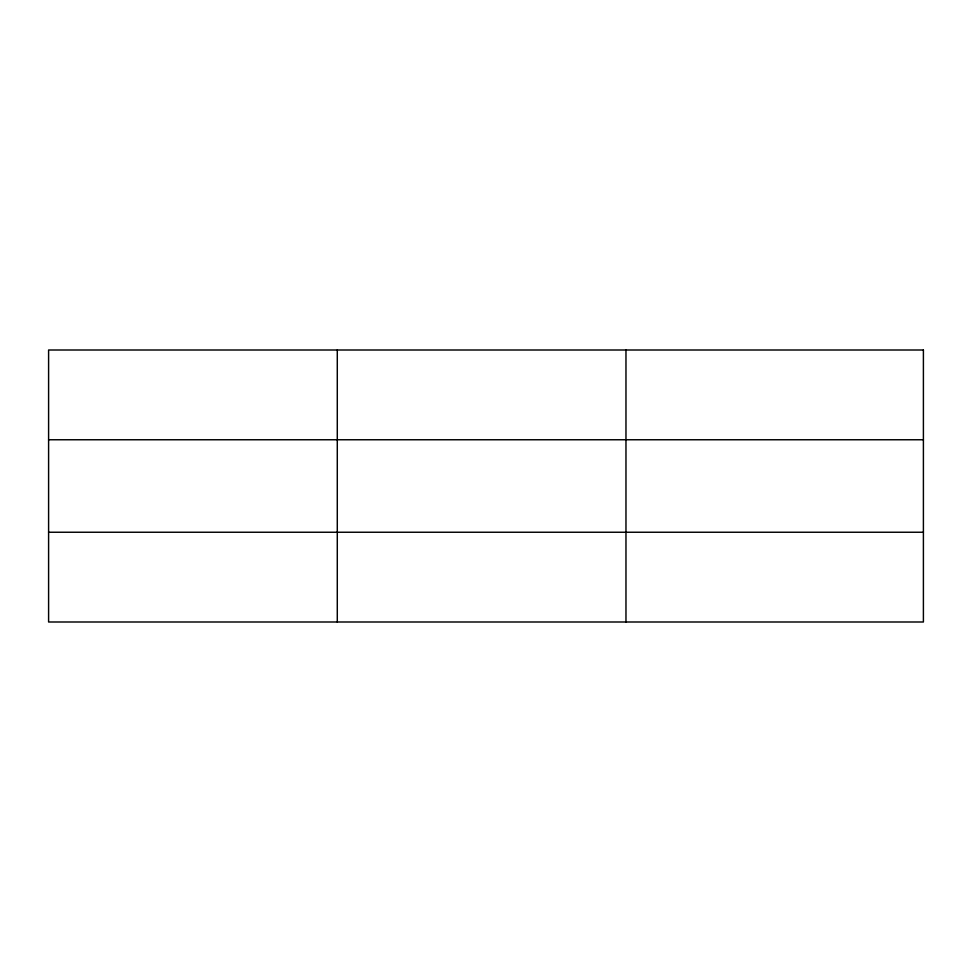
<?xml version="1.0" encoding="UTF-8"?>
<svg xmlns="http://www.w3.org/2000/svg" width="972" height="972" viewBox="0 0 972 972"><rect width="100%" height="100%" fill="white"/><g stroke="black" fill="none" stroke-linecap="round" stroke-linejoin="round"><path stroke-width="1.46" d="M337.284 350.005L337.284 621.995M625.968 350.005L625.968 621.995M48.6 439.757L923.4 439.757M48.6 532.243L923.4 532.243M923.4 350.005L923.4 621.995L48.6 621.995L48.6 350.005L923.4 350.005"/></g></svg>
